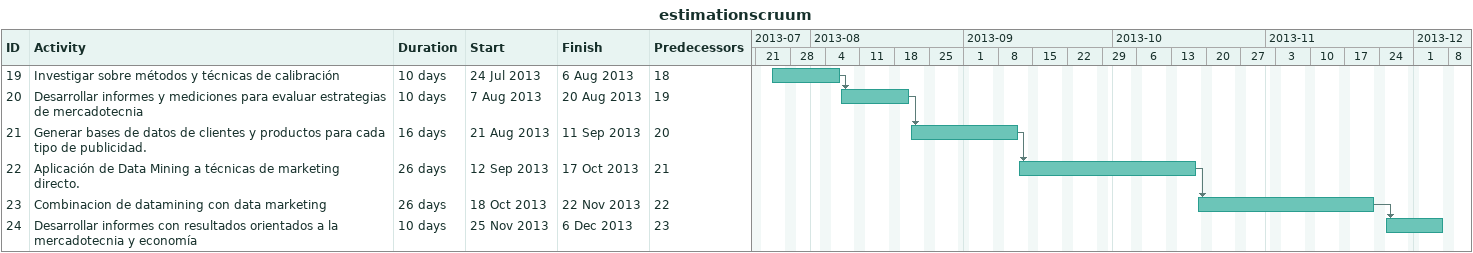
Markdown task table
estimationscruum

| ID | Task | Duration | Start | Finish | Predecessors |
|---|---|---|---|---|---|
| 19 | Investigar sobre métodos y técnicas de calibración | 10d | 2013-07-24 | 2013-08-06 | 18 |
| 20 | Desarrollar informes y mediciones para evaluar estrategias de mercadotecnia | 10d | 2013-08-07 | 2013-08-20 | 19 |
| 21 | Generar bases de datos de clientes y productos para cada tipo de publicidad. | 16d | 2013-08-21 | 2013-09-11 | 20 |
| 22 | Aplicación de Data Mining a técnicas de marketing directo. | 26d | 2013-09-12 | 2013-10-17 | 21 |
| 23 | Combinacion de datamining con data marketing | 26d | 2013-10-18 | 2013-11-22 | 22 |
| 24 | Desarrollar informes con resultados orientados a la mercadotecnia y economía | 10d | 2013-11-25 | 2013-12-06 | 23 |
